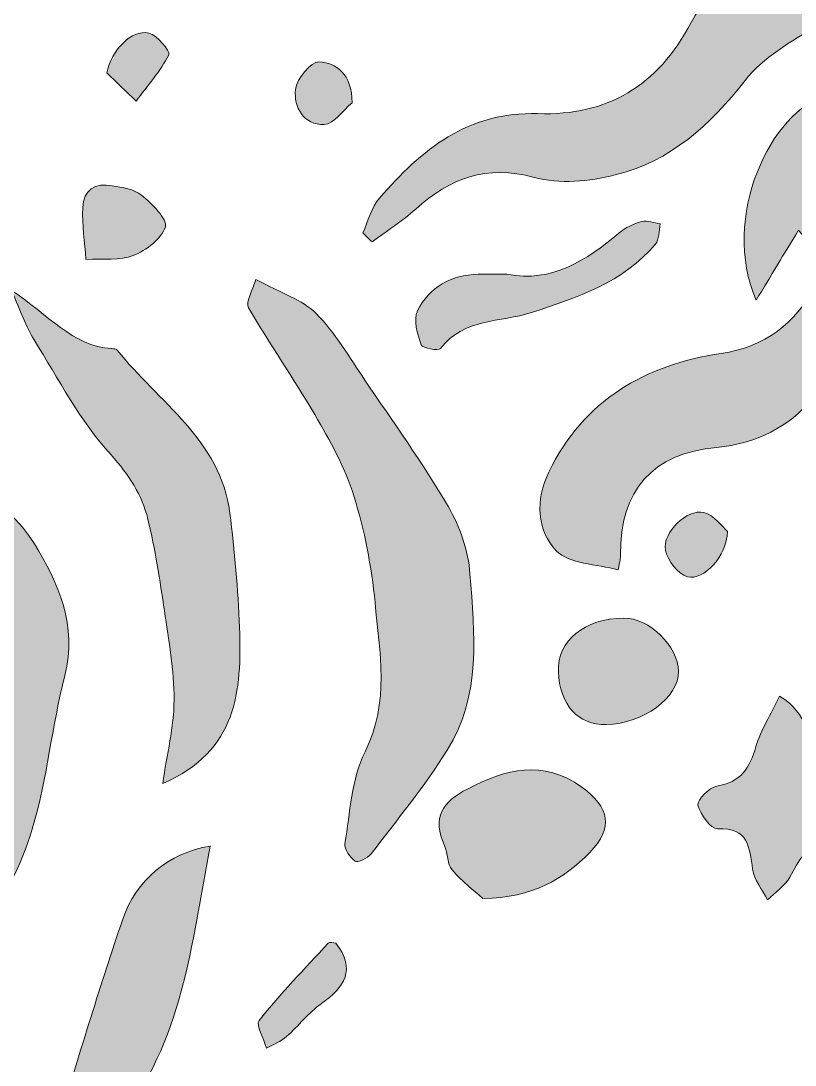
# Model space of a CAD drawing. Header units: centimetres. Extents: x -3.2 to 24.3, y 7.3 to 22.4.
# Drawn here: x 5.018 to 7.603, y 15.014 to 18.5 of the extents above; entities that cross this region are included whole.
import ezdxf

# ---------------------------------------------------------------- set-up
doc = ezdxf.new("R2010")
doc.units = ezdxf.units.CM
doc.header["$MEASUREMENT"] = 0
doc.layers.add('Layer 1', color=7, linetype='Continuous', lineweight=0)

msp = doc.modelspace()

# ---------------------------------------------------------------- hatches: boundary and pattern name
at = {"layer": 'Layer 1', "true_color": 0x000000, "transparency": 33554687}
h = msp.add_hatch(color=18, dxfattribs=at)
h.dxf.hatch_style = 2
edge = h.paths.add_edge_path()
edge.add_spline(control_points=[(6.1591, 17.7927), (6.1773, 17.8316), (6.1879, 17.8771), (6.2149, 17.9084), (6.3544, 18.0696), (6.5104, 18.1983), (6.7442, 18.1905), (6.9758, 18.1829), (7.1427, 18.282), (7.2558, 18.4943), (7.3952, 18.756), (7.6508, 18.859), (7.9253, 18.9131), (7.9641, 18.9208), (8.0224, 18.8731), (8.0597, 18.8382), (8.2019, 18.7052), (8.3041, 18.5454), (8.3594, 18.3519), (8.3028, 18.3139), (8.2441, 18.2773), (8.1882, 18.2366), (8.0864, 18.1625), (7.9823, 18.0907), (7.8866, 18.0093), (7.7872, 17.9247), (7.7257, 17.8186), (7.7509, 17.6791), (7.7572, 17.6446), (7.7563, 17.6089), (7.7597, 17.5738), (7.7853, 17.3146), (7.6047, 17.0996), (7.3413, 17.0763), (7.1281, 17.0574), (7.0161, 16.932), (7.0204, 16.7173), (7.0206, 16.7081), (7.0175, 16.6989), (7.0122, 16.6675), (6.9397, 16.6878), (6.8485, 16.6867), (6.8051, 16.7316), (6.7399, 16.799), (6.7359, 16.9019), (6.7803, 16.9935), (6.8967, 17.2343), (7.1015, 17.3518), (7.3559, 17.39), (7.5021, 17.412), (7.6035, 17.4894), (7.6689, 17.615), (7.7022, 17.6789), (7.6733, 17.7374), (7.6137, 17.8011), (7.566, 17.722), (7.5228, 17.6503), (7.4729, 17.5677), (7.3528, 17.8437), (7.5218, 18.1993), (7.7095, 18.2535), (7.7288, 18.294), (7.7435, 18.3224), (7.756, 18.3517), (7.7737, 18.3929), (7.7898, 18.4347), (7.8066, 18.4762), (7.7622, 18.4795), (7.7071, 18.5011), (7.6754, 18.4826), (7.5891, 18.4322), (7.4959, 18.378), (7.4361, 18.3014), (7.3194, 18.1519), (7.1863, 18.0313), (7.002, 17.9857), (6.9158, 17.9643), (6.8153, 17.9546), (6.7318, 17.9776), (6.5721, 18.0215), (6.451, 17.9753), (6.3364, 17.8722), (6.2912, 17.8316), (6.2393, 17.7986), (6.1904, 17.7622), (6.18, 17.7723), (6.1695, 17.7825), (6.1591, 17.7927)], knot_values=[0, 0, 0, 0, 1, 1, 1, 2, 2, 2, 3, 3, 3, 4, 4, 4, 5, 5, 5, 6, 6, 6, 7, 7, 7, 8, 8, 8, 9, 9, 9, 10, 10, 10, 11, 11, 11, 12, 12, 12, 13, 13, 13, 14, 14, 14, 15, 15, 15, 16, 16, 16, 17, 17, 17, 18, 18, 18, 19, 19, 19, 20, 20, 20, 21, 21, 21, 22, 22, 22, 23, 23, 23, 24, 24, 24, 25, 25, 25, 26, 26, 26, 27, 27, 27, 28, 28, 28, 29, 29, 29, 29], degree=3, periodic=0)
h = msp.add_hatch(color=18, dxfattribs=at)
h.dxf.hatch_style = 2
edge = h.paths.add_edge_path()
edge.add_spline(control_points=[(5.3042, 18.3265), (5.3196, 18.402), (5.3873, 18.4729), (5.4446, 18.4593), (5.4727, 18.4526), (5.5173, 18.398), (5.5117, 18.3872), (5.4829, 18.3316), (5.4403, 18.2831), (5.4025, 18.2322), (5.3698, 18.2636), (5.337, 18.295), (5.3042, 18.3265)], knot_values=[0, 0, 0, 0, 1, 1, 1, 2, 2, 2, 3, 3, 3, 4, 4, 4, 4], degree=3, periodic=0)
h = msp.add_hatch(color=18, dxfattribs=at)
h.dxf.hatch_style = 2
edge = h.paths.add_edge_path()
edge.add_spline(control_points=[(6.1236, 18.2264), (6.0928, 18.2011), (6.0627, 18.1559), (6.0308, 18.1545), (5.9613, 18.1516), (5.9279, 18.2125), (5.9348, 18.2714), (5.9388, 18.3065), (5.9876, 18.3647), (6.0134, 18.3632), (6.07, 18.3599), (6.1235, 18.3243), (6.1236, 18.2264)], knot_values=[0, 0, 0, 0, 1, 1, 1, 2, 2, 2, 3, 3, 3, 4, 4, 4, 4], degree=3, periodic=0)
h = msp.add_hatch(color=18, dxfattribs=at)
h.dxf.hatch_style = 2
edge = h.paths.add_edge_path()
edge.add_spline(control_points=[(5.2345, 17.7038), (5.2306, 17.7612), (5.2218, 17.8194), (5.2239, 17.8771), (5.2261, 17.9359), (5.2656, 17.9605), (5.3222, 17.95), (5.3563, 17.9437), (5.3959, 17.9388), (5.4207, 17.9183), (5.4554, 17.8897), (5.5079, 17.8381), (5.5, 17.8128), (5.4873, 17.7725), (5.436, 17.7342), (5.3923, 17.7165), (5.3486, 17.6988), (5.2943, 17.7074), (5.2345, 17.7038)], knot_values=[0, 0, 0, 0, 1, 1, 1, 2, 2, 2, 3, 3, 3, 4, 4, 4, 5, 5, 5, 6, 6, 6, 6], degree=3, periodic=0)
h = msp.add_hatch(color=18, dxfattribs=at)
h.dxf.hatch_style = 2
edge = h.paths.add_edge_path()
edge.add_spline(control_points=[(6.6406, 17.6543), (6.7931, 17.6252), (6.906, 17.7014), (7.0148, 17.7918), (7.0362, 17.8096), (7.0636, 17.8235), (7.0905, 17.8305), (7.1092, 17.8354), (7.1317, 17.8255), (7.1526, 17.8222), (7.1476, 17.7994), (7.1498, 17.7704), (7.1365, 17.7547), (7.028, 17.6264), (6.8755, 17.5771), (6.7226, 17.5267), (6.6198, 17.4929), (6.4964, 17.5094), (6.4192, 17.4061), (6.413, 17.3977), (6.3583, 17.4075), (6.3544, 17.4187), (6.342, 17.4544), (6.3273, 17.5024), (6.3418, 17.5318), (6.3811, 17.6114), (6.4538, 17.6519), (6.5446, 17.6542), (6.5766, 17.6549), (6.6086, 17.6543), (6.6406, 17.6543)], knot_values=[0, 0, 0, 0, 1, 1, 1, 2, 2, 2, 3, 3, 3, 4, 4, 4, 5, 5, 5, 6, 6, 6, 7, 7, 7, 8, 8, 8, 9, 9, 9, 10, 10, 10, 10], degree=3, periodic=0)
h = msp.add_hatch(color=18, dxfattribs=at)
h.dxf.hatch_style = 2
edge = h.paths.add_edge_path()
edge.add_spline(control_points=[(5.8023, 17.6371), (5.8861, 17.5914), (5.9572, 17.5698), (6.0034, 17.5234), (6.0676, 17.4589), (6.1147, 17.3768), (6.1665, 17.3004), (6.2612, 17.161), (6.3597, 17.0235), (6.445, 16.8785), (6.4842, 16.812), (6.5114, 16.7308), (6.5173, 16.6542), (6.5328, 16.4541), (6.5553, 16.2476), (6.4413, 16.0659), (6.3654, 15.9448), (6.274, 15.8333), (6.1872, 15.7193), (6.1762, 15.7048), (6.1425, 15.6894), (6.1339, 15.6953), (6.1164, 15.7074), (6.0965, 15.736), (6.0995, 15.7541), (6.117, 15.8574), (6.1215, 15.9693), (6.1669, 16.0601), (6.25, 16.2262), (6.2155, 16.3922), (6.2001, 16.5583), (6.1889, 16.6786), (6.1651, 16.7998), (6.1292, 16.9151), (6.0997, 17.0098), (6.0492, 17.0994), (5.999, 17.1859), (5.9288, 17.3069), (5.8476, 17.4215), (5.7776, 17.5425), (5.767, 17.5609), (5.7917, 17.5996), (5.8023, 17.6371)], knot_values=[0, 0, 0, 0, 1, 1, 1, 2, 2, 2, 3, 3, 3, 4, 4, 4, 5, 5, 5, 6, 6, 6, 7, 7, 7, 8, 8, 8, 9, 9, 9, 10, 10, 10, 11, 11, 11, 12, 12, 12, 13, 13, 13, 14, 14, 14, 14], degree=3, periodic=0)
h = msp.add_hatch(color=18, dxfattribs=at)
h.dxf.hatch_style = 2
edge = h.paths.add_edge_path()
edge.add_spline(control_points=[(5.4912, 15.9544), (5.5054, 16.0519), (5.5287, 16.1427), (5.5291, 16.2337), (5.5297, 16.3327), (5.5114, 16.4322), (5.4969, 16.5309), (5.4818, 16.6334), (5.4665, 16.7364), (5.4417, 16.8369), (5.4216, 16.918), (5.3795, 16.9842), (5.3187, 17.0511), (5.2159, 17.1639), (5.1433, 17.3045), (5.0615, 17.4357), (5.0341, 17.4798), (5.0174, 17.5305), (4.9856, 17.6009), (5.1097, 17.5203), (5.1882, 17.4145), (5.3215, 17.406), (5.3278, 17.4056), (5.3366, 17.4053), (5.3396, 17.4014), (5.476, 17.2275), (5.6845, 17.1022), (5.7154, 16.8572), (5.7315, 16.7304), (5.7428, 16.6026), (5.7476, 16.4749), (5.7554, 16.265), (5.7407, 16.0619), (5.4912, 15.9544)], knot_values=[0, 0, 0, 0, 1, 1, 1, 2, 2, 2, 3, 3, 3, 4, 4, 4, 5, 5, 5, 6, 6, 6, 7, 7, 7, 8, 8, 8, 9, 9, 9, 10, 10, 10, 11, 11, 11, 11], degree=3, periodic=0)
h = msp.add_hatch(color=18, dxfattribs=at)
h.dxf.hatch_style = 2
edge = h.paths.add_edge_path()
edge.add_spline(control_points=[(4.739, 15.3003), (4.6934, 15.3851), (4.6919, 15.4332), (4.7354, 15.4923), (4.8199, 15.6067), (4.8496, 15.7393), (4.8311, 15.8823), (4.8227, 15.9463), (4.8212, 16.0113), (4.8159, 16.0861), (4.7856, 16.0896), (4.7513, 16.0912), (4.7181, 16.0981), (4.6895, 16.1041), (4.6621, 16.116), (4.6341, 16.1253), (4.6448, 16.1538), (4.6534, 16.1833), (4.667, 16.2103), (4.6753, 16.2266), (4.6914, 16.2389), (4.7053, 16.2545), (4.7323, 16.2421), (4.7572, 16.2306), (4.781, 16.2197), (4.8978, 16.3273), (4.9229, 16.4357), (4.8454, 16.5597), (4.7601, 16.696), (4.6645, 16.8259), (4.5713, 16.9571), (4.558, 16.9759), (4.5328, 16.9863), (4.5086, 17.0038), (4.5343, 17.0627), (4.5816, 17.0809), (4.6326, 17.057), (4.7935, 16.9817), (4.9656, 16.9123), (5.0625, 16.7545), (5.1428, 16.6237), (5.2068, 16.4823), (5.1642, 16.3146), (5.1212, 16.1456), (5.105, 15.9693), (5.0557, 15.8025), (5.0199, 15.6815), (4.9557, 15.567), (4.8913, 15.4571), (4.8575, 15.3993), (4.7961, 15.3575), (4.739, 15.3003)], knot_values=[0, 0, 0, 0, 1, 1, 1, 2, 2, 2, 3, 3, 3, 4, 4, 4, 5, 5, 5, 6, 6, 6, 7, 7, 7, 8, 8, 8, 9, 9, 9, 10, 10, 10, 11, 11, 11, 12, 12, 12, 13, 13, 13, 14, 14, 14, 15, 15, 15, 16, 16, 16, 17, 17, 17, 17], degree=3, periodic=0)
h = msp.add_hatch(color=18, dxfattribs=at)
h.dxf.hatch_style = 2
edge = h.paths.add_edge_path()
edge.add_spline(control_points=[(7.3776, 16.7959), (7.3742, 16.7118), (7.2975, 16.6304), (7.2431, 16.6448), (7.212, 16.6531), (7.1766, 16.6993), (7.1699, 16.7336), (7.1588, 16.7912), (7.243, 16.8727), (7.2982, 16.8588), (7.3327, 16.8501), (7.3596, 16.811), (7.3776, 16.7959)], knot_values=[0, 0, 0, 0, 1, 1, 1, 2, 2, 2, 3, 3, 3, 4, 4, 4, 4], degree=3, periodic=0)
h = msp.add_hatch(color=18, dxfattribs=at)
h.dxf.hatch_style = 2
edge = h.paths.add_edge_path()
edge.add_spline(control_points=[(6.9728, 16.1513), (6.8775, 16.1497), (6.8172, 16.2163), (6.8123, 16.3285), (6.8079, 16.4308), (6.8995, 16.5053), (7.0313, 16.5066), (7.1154, 16.5075), (7.2125, 16.4127), (7.2138, 16.3285), (7.2152, 16.2417), (7.0951, 16.1535), (6.9728, 16.1513)], knot_values=[0, 0, 0, 0, 1, 1, 1, 2, 2, 2, 3, 3, 3, 4, 4, 4, 4], degree=3, periodic=0)
h = msp.add_hatch(color=18, dxfattribs=at)
h.dxf.hatch_style = 2
edge = h.paths.add_edge_path()
edge.add_spline(control_points=[(7.5512, 16.2461), (7.6503, 16.1852), (7.6474, 16.1068), (7.6501, 16.0304), (7.6523, 15.9662), (7.65, 15.904), (7.7362, 15.8818), (7.7625, 15.875), (7.7776, 15.8247), (7.7978, 15.7943), (7.7704, 15.7786), (7.7431, 15.7498), (7.7156, 15.7496), (7.6383, 15.7488), (7.6152, 15.6964), (7.585, 15.6419), (7.5685, 15.612), (7.536, 15.591), (7.5107, 15.566), (7.4934, 15.6), (7.4664, 15.6325), (7.461, 15.6683), (7.4501, 15.7412), (7.4484, 15.8084), (7.3435, 15.8034), (7.3216, 15.8024), (7.286, 15.8514), (7.2785, 15.8825), (7.2747, 15.8986), (7.3161, 15.9417), (7.3413, 15.9457), (7.4215, 15.9584), (7.4518, 16.0061), (7.4722, 16.0776), (7.4881, 16.1333), (7.5213, 16.184), (7.5512, 16.2461)], knot_values=[0, 0, 0, 0, 1, 1, 1, 2, 2, 2, 3, 3, 3, 4, 4, 4, 5, 5, 5, 6, 6, 6, 7, 7, 7, 8, 8, 8, 9, 9, 9, 10, 10, 10, 11, 11, 11, 12, 12, 12, 12], degree=3, periodic=0)
h = msp.add_hatch(color=18, dxfattribs=at)
h.dxf.hatch_style = 2
edge = h.paths.add_edge_path()
edge.add_spline(control_points=[(6.5607, 15.5705), (6.5393, 15.5898), (6.494, 15.6241), (6.4574, 15.6661), (6.4404, 15.6856), (6.4438, 15.7215), (6.432, 15.7472), (6.3895, 15.8401), (6.4237, 15.893), (6.5107, 15.9372), (6.639, 16.0023), (6.7586, 16.0366), (6.8904, 15.9422), (6.9841, 15.8751), (6.9979, 15.8072), (6.9171, 15.7243), (6.8292, 15.6341), (6.7276, 15.5737), (6.5607, 15.5705)], knot_values=[0, 0, 0, 0, 1, 1, 1, 2, 2, 2, 3, 3, 3, 4, 4, 4, 5, 5, 5, 6, 6, 6, 6], degree=3, periodic=0)
h = msp.add_hatch(color=18, dxfattribs=at)
h.dxf.hatch_style = 2
edge = h.paths.add_edge_path()
edge.add_spline(control_points=[(5.6499, 15.7458), (5.5864, 15.4151), (5.558, 15.0903), (5.3413, 14.8265), (5.3211, 14.8019), (5.3015, 14.7724), (5.2747, 14.7588), (5.2473, 14.7449), (5.1985, 14.733), (5.1822, 14.747), (5.1596, 14.7665), (5.1423, 14.8157), (5.1507, 14.844), (5.2156, 15.0644), (5.2844, 15.2838), (5.3578, 15.5016), (5.4017, 15.6318), (5.5111, 15.7221), (5.6499, 15.7458)], knot_values=[0, 0, 0, 0, 1, 1, 1, 2, 2, 2, 3, 3, 3, 4, 4, 4, 5, 5, 5, 6, 6, 6, 6], degree=3, periodic=0)
h = msp.add_hatch(color=18, dxfattribs=at)
h.dxf.hatch_style = 2
edge = h.paths.add_edge_path()
edge.add_spline(control_points=[(6.0696, 15.422), (6.1366, 15.3335), (6.1, 15.2744), (6.021, 15.2196), (5.9778, 15.1897), (5.9451, 15.1451), (5.905, 15.1101), (5.8858, 15.0933), (5.8605, 15.0835), (5.8379, 15.0705), (5.8287, 15.1022), (5.8013, 15.1483), (5.8132, 15.1632), (5.8849, 15.2534), (5.9653, 15.3368), (6.0438, 15.4214), (6.0481, 15.4261), (6.0618, 15.422), (6.0696, 15.422)], knot_values=[0, 0, 0, 0, 1, 1, 1, 2, 2, 2, 3, 3, 3, 4, 4, 4, 5, 5, 5, 6, 6, 6, 6], degree=3, periodic=0)

# ---------------------------------------------------------------- linework, layer by layer
at = {"layer": 'Layer 1', "color": 18, "lineweight": 0, "true_color": 0x000000}
for points, knots in [([(6.1591, 17.7927), (6.1773, 17.8316), (6.1879, 17.8771), (6.2149, 17.9084), (6.3544, 18.0696), (6.5104, 18.1983), (6.7442, 18.1905), (6.9758, 18.1829), (7.1427, 18.282), (7.2558, 18.4943), (7.3952, 18.756), (7.6508, 18.859), (7.9253, 18.9131), (7.9641, 18.9208), (8.0224, 18.8731), (8.0597, 18.8382), (8.2019, 18.7052), (8.3041, 18.5454), (8.3594, 18.3519), (8.3028, 18.3139), (8.2441, 18.2773), (8.1882, 18.2366), (8.0864, 18.1625), (7.9823, 18.0907), (7.8866, 18.0093), (7.7872, 17.9247), (7.7257, 17.8186), (7.7509, 17.6791), (7.7572, 17.6446), (7.7563, 17.6089), (7.7597, 17.5738), (7.7853, 17.3146), (7.6047, 17.0996), (7.3413, 17.0763), (7.1281, 17.0574), (7.0161, 16.932), (7.0204, 16.7173), (7.0206, 16.7081), (7.0175, 16.6989), (7.0122, 16.6675), (6.9397, 16.6878), (6.8485, 16.6867), (6.8051, 16.7316), (6.7399, 16.799), (6.7359, 16.9019), (6.7803, 16.9935), (6.8967, 17.2343), (7.1015, 17.3518), (7.3559, 17.39), (7.5021, 17.412), (7.6035, 17.4894), (7.6689, 17.615), (7.7022, 17.6789), (7.6733, 17.7374), (7.6137, 17.8011), (7.566, 17.722), (7.5228, 17.6503), (7.4729, 17.5677), (7.3528, 17.8437), (7.5218, 18.1993), (7.7095, 18.2535), (7.7288, 18.294), (7.7435, 18.3224), (7.756, 18.3517), (7.7737, 18.3929), (7.7898, 18.4347), (7.8066, 18.4762), (7.7622, 18.4795), (7.7071, 18.5011), (7.6754, 18.4826), (7.5891, 18.4322), (7.4959, 18.378), (7.4361, 18.3014), (7.3194, 18.1519), (7.1863, 18.0313), (7.002, 17.9857), (6.9158, 17.9643), (6.8153, 17.9546), (6.7318, 17.9776), (6.5721, 18.0215), (6.451, 17.9753), (6.3364, 17.8722), (6.2912, 17.8316), (6.2393, 17.7986), (6.1904, 17.7622), (6.18, 17.7723), (6.1695, 17.7825), (6.1591, 17.7927)], [0, 0, 0, 0, 1, 1, 1, 2, 2, 2, 3, 3, 3, 4, 4, 4, 5, 5, 5, 6, 6, 6, 7, 7, 7, 8, 8, 8, 9, 9, 9, 10, 10, 10, 11, 11, 11, 12, 12, 12, 13, 13, 13, 14, 14, 14, 15, 15, 15, 16, 16, 16, 17, 17, 17, 18, 18, 18, 19, 19, 19, 20, 20, 20, 21, 21, 21, 22, 22, 22, 23, 23, 23, 24, 24, 24, 25, 25, 25, 26, 26, 26, 27, 27, 27, 28, 28, 28, 29, 29, 29, 29]), ([(6.1591, 17.7927), (6.1773, 17.8316), (6.1879, 17.8771), (6.2149, 17.9084), (6.3544, 18.0696), (6.5104, 18.1983), (6.7442, 18.1905), (6.9758, 18.1829), (7.1427, 18.282), (7.2558, 18.4943), (7.3952, 18.756), (7.6508, 18.859), (7.9253, 18.9131), (7.9641, 18.9208), (8.0224, 18.8731), (8.0597, 18.8382), (8.2019, 18.7052), (8.3041, 18.5454), (8.3594, 18.3519), (8.3028, 18.3139), (8.2441, 18.2773), (8.1882, 18.2366), (8.0864, 18.1625), (7.9823, 18.0907), (7.8866, 18.0093), (7.7872, 17.9247), (7.7257, 17.8186), (7.7509, 17.6791), (7.7572, 17.6446), (7.7563, 17.6089), (7.7597, 17.5738), (7.7853, 17.3146), (7.6047, 17.0996), (7.3413, 17.0763), (7.1281, 17.0574), (7.0161, 16.932), (7.0204, 16.7173), (7.0206, 16.7081), (7.0175, 16.6989), (7.0122, 16.6675), (6.9397, 16.6878), (6.8485, 16.6867), (6.8051, 16.7316), (6.7399, 16.799), (6.7359, 16.9019), (6.7803, 16.9935), (6.8967, 17.2343), (7.1015, 17.3518), (7.3559, 17.39), (7.5021, 17.412), (7.6035, 17.4894), (7.6689, 17.615), (7.7022, 17.6789), (7.6733, 17.7374), (7.6137, 17.8011), (7.566, 17.722), (7.5228, 17.6503), (7.4729, 17.5677), (7.3528, 17.8437), (7.5218, 18.1993), (7.7095, 18.2535), (7.7288, 18.294), (7.7435, 18.3224), (7.756, 18.3517), (7.7737, 18.3929), (7.7898, 18.4347), (7.8066, 18.4762), (7.7622, 18.4795), (7.7071, 18.5011), (7.6754, 18.4826), (7.5891, 18.4322), (7.4959, 18.378), (7.4361, 18.3014), (7.3194, 18.1519), (7.1863, 18.0313), (7.002, 17.9857), (6.9158, 17.9643), (6.8153, 17.9546), (6.7318, 17.9776), (6.5721, 18.0215), (6.451, 17.9753), (6.3364, 17.8722), (6.2912, 17.8316), (6.2393, 17.7986), (6.1904, 17.7622), (6.18, 17.7723), (6.1695, 17.7825), (6.1591, 17.7927)], [0, 0, 0, 0, 1, 1, 1, 2, 2, 2, 3, 3, 3, 4, 4, 4, 5, 5, 5, 6, 6, 6, 7, 7, 7, 8, 8, 8, 9, 9, 9, 10, 10, 10, 11, 11, 11, 12, 12, 12, 13, 13, 13, 14, 14, 14, 15, 15, 15, 16, 16, 16, 17, 17, 17, 18, 18, 18, 19, 19, 19, 20, 20, 20, 21, 21, 21, 22, 22, 22, 23, 23, 23, 24, 24, 24, 25, 25, 25, 26, 26, 26, 27, 27, 27, 28, 28, 28, 29, 29, 29, 29]), ([(5.3042, 18.3265), (5.3196, 18.402), (5.3873, 18.4729), (5.4446, 18.4593), (5.4727, 18.4526), (5.5173, 18.398), (5.5117, 18.3872), (5.4829, 18.3316), (5.4403, 18.2831), (5.4025, 18.2322), (5.3698, 18.2636), (5.337, 18.295), (5.3042, 18.3265)], [0, 0, 0, 0, 1, 1, 1, 2, 2, 2, 3, 3, 3, 4, 4, 4, 4]), ([(5.3042, 18.3265), (5.3196, 18.402), (5.3873, 18.4729), (5.4446, 18.4593), (5.4727, 18.4526), (5.5173, 18.398), (5.5117, 18.3872), (5.4829, 18.3316), (5.4403, 18.2831), (5.4025, 18.2322), (5.3698, 18.2636), (5.337, 18.295), (5.3042, 18.3265)], [0, 0, 0, 0, 1, 1, 1, 2, 2, 2, 3, 3, 3, 4, 4, 4, 4]), ([(6.1236, 18.2264), (6.0928, 18.2011), (6.0627, 18.1559), (6.0308, 18.1545), (5.9613, 18.1516), (5.9279, 18.2125), (5.9348, 18.2714), (5.9388, 18.3065), (5.9876, 18.3647), (6.0134, 18.3632), (6.07, 18.3599), (6.1235, 18.3243), (6.1236, 18.2264)], [0, 0, 0, 0, 1, 1, 1, 2, 2, 2, 3, 3, 3, 4, 4, 4, 4]), ([(6.1236, 18.2264), (6.0928, 18.2011), (6.0627, 18.1559), (6.0308, 18.1545), (5.9613, 18.1516), (5.9279, 18.2125), (5.9348, 18.2714), (5.9388, 18.3065), (5.9876, 18.3647), (6.0134, 18.3632), (6.07, 18.3599), (6.1235, 18.3243), (6.1236, 18.2264)], [0, 0, 0, 0, 1, 1, 1, 2, 2, 2, 3, 3, 3, 4, 4, 4, 4]), ([(5.2345, 17.7038), (5.2306, 17.7612), (5.2218, 17.8194), (5.2239, 17.8771), (5.2261, 17.9359), (5.2656, 17.9605), (5.3222, 17.95), (5.3563, 17.9437), (5.3959, 17.9388), (5.4207, 17.9183), (5.4554, 17.8897), (5.5079, 17.8381), (5.5, 17.8128), (5.4873, 17.7725), (5.436, 17.7342), (5.3923, 17.7165), (5.3486, 17.6988), (5.2943, 17.7074), (5.2345, 17.7038)], [0, 0, 0, 0, 1, 1, 1, 2, 2, 2, 3, 3, 3, 4, 4, 4, 5, 5, 5, 6, 6, 6, 6]), ([(5.2345, 17.7038), (5.2306, 17.7612), (5.2218, 17.8194), (5.2239, 17.8771), (5.2261, 17.9359), (5.2656, 17.9605), (5.3222, 17.95), (5.3563, 17.9437), (5.3959, 17.9388), (5.4207, 17.9183), (5.4554, 17.8897), (5.5079, 17.8381), (5.5, 17.8128), (5.4873, 17.7725), (5.436, 17.7342), (5.3923, 17.7165), (5.3486, 17.6988), (5.2943, 17.7074), (5.2345, 17.7038)], [0, 0, 0, 0, 1, 1, 1, 2, 2, 2, 3, 3, 3, 4, 4, 4, 5, 5, 5, 6, 6, 6, 6]), ([(6.6406, 17.6543), (6.7931, 17.6252), (6.906, 17.7014), (7.0148, 17.7918), (7.0362, 17.8096), (7.0636, 17.8235), (7.0905, 17.8305), (7.1092, 17.8354), (7.1317, 17.8255), (7.1526, 17.8222), (7.1476, 17.7994), (7.1498, 17.7704), (7.1365, 17.7547), (7.028, 17.6264), (6.8755, 17.5771), (6.7226, 17.5267), (6.6198, 17.4929), (6.4964, 17.5094), (6.4192, 17.4061), (6.413, 17.3977), (6.3583, 17.4075), (6.3544, 17.4187), (6.342, 17.4544), (6.3273, 17.5024), (6.3418, 17.5318), (6.3811, 17.6114), (6.4538, 17.6519), (6.5446, 17.6542), (6.5766, 17.6549), (6.6086, 17.6543), (6.6406, 17.6543)], [0, 0, 0, 0, 1, 1, 1, 2, 2, 2, 3, 3, 3, 4, 4, 4, 5, 5, 5, 6, 6, 6, 7, 7, 7, 8, 8, 8, 9, 9, 9, 10, 10, 10, 10]), ([(6.6406, 17.6543), (6.7931, 17.6252), (6.906, 17.7014), (7.0148, 17.7918), (7.0362, 17.8096), (7.0636, 17.8235), (7.0905, 17.8305), (7.1092, 17.8354), (7.1317, 17.8255), (7.1526, 17.8222), (7.1476, 17.7994), (7.1498, 17.7704), (7.1365, 17.7547), (7.028, 17.6264), (6.8755, 17.5771), (6.7226, 17.5267), (6.6198, 17.4929), (6.4964, 17.5094), (6.4192, 17.4061), (6.413, 17.3977), (6.3583, 17.4075), (6.3544, 17.4187), (6.342, 17.4544), (6.3273, 17.5024), (6.3418, 17.5318), (6.3811, 17.6114), (6.4538, 17.6519), (6.5446, 17.6542), (6.5766, 17.6549), (6.6086, 17.6543), (6.6406, 17.6543)], [0, 0, 0, 0, 1, 1, 1, 2, 2, 2, 3, 3, 3, 4, 4, 4, 5, 5, 5, 6, 6, 6, 7, 7, 7, 8, 8, 8, 9, 9, 9, 10, 10, 10, 10]), ([(5.8023, 17.6371), (5.8861, 17.5914), (5.9572, 17.5698), (6.0034, 17.5234), (6.0676, 17.4589), (6.1147, 17.3768), (6.1665, 17.3004), (6.2612, 17.161), (6.3597, 17.0235), (6.445, 16.8785), (6.4842, 16.812), (6.5114, 16.7308), (6.5173, 16.6542), (6.5328, 16.4541), (6.5553, 16.2476), (6.4413, 16.0659), (6.3654, 15.9448), (6.274, 15.8333), (6.1872, 15.7193), (6.1762, 15.7048), (6.1425, 15.6894), (6.1339, 15.6953), (6.1164, 15.7074), (6.0965, 15.736), (6.0995, 15.7541), (6.117, 15.8574), (6.1215, 15.9693), (6.1669, 16.0601), (6.25, 16.2262), (6.2155, 16.3922), (6.2001, 16.5583), (6.1889, 16.6786), (6.1651, 16.7998), (6.1292, 16.9151), (6.0997, 17.0098), (6.0492, 17.0994), (5.999, 17.1859), (5.9288, 17.3069), (5.8476, 17.4215), (5.7776, 17.5425), (5.767, 17.5609), (5.7917, 17.5996), (5.8023, 17.6371)], [0, 0, 0, 0, 1, 1, 1, 2, 2, 2, 3, 3, 3, 4, 4, 4, 5, 5, 5, 6, 6, 6, 7, 7, 7, 8, 8, 8, 9, 9, 9, 10, 10, 10, 11, 11, 11, 12, 12, 12, 13, 13, 13, 14, 14, 14, 14]), ([(5.8023, 17.6371), (5.8861, 17.5914), (5.9572, 17.5698), (6.0034, 17.5234), (6.0676, 17.4589), (6.1147, 17.3768), (6.1665, 17.3004), (6.2612, 17.161), (6.3597, 17.0235), (6.445, 16.8785), (6.4842, 16.812), (6.5114, 16.7308), (6.5173, 16.6542), (6.5328, 16.4541), (6.5553, 16.2476), (6.4413, 16.0659), (6.3654, 15.9448), (6.274, 15.8333), (6.1872, 15.7193), (6.1762, 15.7048), (6.1425, 15.6894), (6.1339, 15.6953), (6.1164, 15.7074), (6.0965, 15.736), (6.0995, 15.7541), (6.117, 15.8574), (6.1215, 15.9693), (6.1669, 16.0601), (6.25, 16.2262), (6.2155, 16.3922), (6.2001, 16.5583), (6.1889, 16.6786), (6.1651, 16.7998), (6.1292, 16.9151), (6.0997, 17.0098), (6.0492, 17.0994), (5.999, 17.1859), (5.9288, 17.3069), (5.8476, 17.4215), (5.7776, 17.5425), (5.767, 17.5609), (5.7917, 17.5996), (5.8023, 17.6371)], [0, 0, 0, 0, 1, 1, 1, 2, 2, 2, 3, 3, 3, 4, 4, 4, 5, 5, 5, 6, 6, 6, 7, 7, 7, 8, 8, 8, 9, 9, 9, 10, 10, 10, 11, 11, 11, 12, 12, 12, 13, 13, 13, 14, 14, 14, 14]), ([(5.4912, 15.9544), (5.5054, 16.0519), (5.5287, 16.1427), (5.5291, 16.2337), (5.5297, 16.3327), (5.5114, 16.4322), (5.4969, 16.5309), (5.4818, 16.6334), (5.4665, 16.7364), (5.4417, 16.8369), (5.4216, 16.918), (5.3795, 16.9842), (5.3187, 17.0511), (5.2159, 17.1639), (5.1433, 17.3045), (5.0615, 17.4357), (5.0341, 17.4798), (5.0174, 17.5305), (4.9856, 17.6009), (5.1097, 17.5203), (5.1882, 17.4145), (5.3215, 17.406), (5.3278, 17.4056), (5.3366, 17.4053), (5.3396, 17.4014), (5.476, 17.2275), (5.6845, 17.1022), (5.7154, 16.8572), (5.7315, 16.7304), (5.7428, 16.6026), (5.7476, 16.4749), (5.7554, 16.265), (5.7407, 16.0619), (5.4912, 15.9544)], [0, 0, 0, 0, 1, 1, 1, 2, 2, 2, 3, 3, 3, 4, 4, 4, 5, 5, 5, 6, 6, 6, 7, 7, 7, 8, 8, 8, 9, 9, 9, 10, 10, 10, 11, 11, 11, 11]), ([(5.4912, 15.9544), (5.5054, 16.0519), (5.5287, 16.1427), (5.5291, 16.2337), (5.5297, 16.3327), (5.5114, 16.4322), (5.4969, 16.5309), (5.4818, 16.6334), (5.4665, 16.7364), (5.4417, 16.8369), (5.4216, 16.918), (5.3795, 16.9842), (5.3187, 17.0511), (5.2159, 17.1639), (5.1433, 17.3045), (5.0615, 17.4357), (5.0341, 17.4798), (5.0174, 17.5305), (4.9856, 17.6009), (5.1097, 17.5203), (5.1882, 17.4145), (5.3215, 17.406), (5.3278, 17.4056), (5.3366, 17.4053), (5.3396, 17.4014), (5.476, 17.2275), (5.6845, 17.1022), (5.7154, 16.8572), (5.7315, 16.7304), (5.7428, 16.6026), (5.7476, 16.4749), (5.7554, 16.265), (5.7407, 16.0619), (5.4912, 15.9544)], [0, 0, 0, 0, 1, 1, 1, 2, 2, 2, 3, 3, 3, 4, 4, 4, 5, 5, 5, 6, 6, 6, 7, 7, 7, 8, 8, 8, 9, 9, 9, 10, 10, 10, 11, 11, 11, 11]), ([(4.739, 15.3003), (4.6934, 15.3851), (4.6919, 15.4332), (4.7354, 15.4923), (4.8199, 15.6067), (4.8496, 15.7393), (4.8311, 15.8823), (4.8227, 15.9463), (4.8212, 16.0113), (4.8159, 16.0861), (4.7856, 16.0896), (4.7513, 16.0912), (4.7181, 16.0981), (4.6895, 16.1041), (4.6621, 16.116), (4.6341, 16.1253), (4.6448, 16.1538), (4.6534, 16.1833), (4.667, 16.2103), (4.6753, 16.2266), (4.6914, 16.2389), (4.7053, 16.2545), (4.7323, 16.2421), (4.7572, 16.2306), (4.781, 16.2197), (4.8978, 16.3273), (4.9229, 16.4357), (4.8454, 16.5597), (4.7601, 16.696), (4.6645, 16.8259), (4.5713, 16.9571), (4.558, 16.9759), (4.5328, 16.9863), (4.5086, 17.0038), (4.5343, 17.0627), (4.5816, 17.0809), (4.6326, 17.057), (4.7935, 16.9817), (4.9656, 16.9123), (5.0625, 16.7545), (5.1428, 16.6237), (5.2068, 16.4823), (5.1642, 16.3146), (5.1212, 16.1456), (5.105, 15.9693), (5.0557, 15.8025), (5.0199, 15.6815), (4.9557, 15.567), (4.8913, 15.4571), (4.8575, 15.3993), (4.7961, 15.3575), (4.739, 15.3003)], [0, 0, 0, 0, 1, 1, 1, 2, 2, 2, 3, 3, 3, 4, 4, 4, 5, 5, 5, 6, 6, 6, 7, 7, 7, 8, 8, 8, 9, 9, 9, 10, 10, 10, 11, 11, 11, 12, 12, 12, 13, 13, 13, 14, 14, 14, 15, 15, 15, 16, 16, 16, 17, 17, 17, 17]), ([(4.739, 15.3003), (4.6934, 15.3851), (4.6919, 15.4332), (4.7354, 15.4923), (4.8199, 15.6067), (4.8496, 15.7393), (4.8311, 15.8823), (4.8227, 15.9463), (4.8212, 16.0113), (4.8159, 16.0861), (4.7856, 16.0896), (4.7513, 16.0912), (4.7181, 16.0981), (4.6895, 16.1041), (4.6621, 16.116), (4.6341, 16.1253), (4.6448, 16.1538), (4.6534, 16.1833), (4.667, 16.2103), (4.6753, 16.2266), (4.6914, 16.2389), (4.7053, 16.2545), (4.7323, 16.2421), (4.7572, 16.2306), (4.781, 16.2197), (4.8978, 16.3273), (4.9229, 16.4357), (4.8454, 16.5597), (4.7601, 16.696), (4.6645, 16.8259), (4.5713, 16.9571), (4.558, 16.9759), (4.5328, 16.9863), (4.5086, 17.0038), (4.5343, 17.0627), (4.5816, 17.0809), (4.6326, 17.057), (4.7935, 16.9817), (4.9656, 16.9123), (5.0625, 16.7545), (5.1428, 16.6237), (5.2068, 16.4823), (5.1642, 16.3146), (5.1212, 16.1456), (5.105, 15.9693), (5.0557, 15.8025), (5.0199, 15.6815), (4.9557, 15.567), (4.8913, 15.4571), (4.8575, 15.3993), (4.7961, 15.3575), (4.739, 15.3003)], [0, 0, 0, 0, 1, 1, 1, 2, 2, 2, 3, 3, 3, 4, 4, 4, 5, 5, 5, 6, 6, 6, 7, 7, 7, 8, 8, 8, 9, 9, 9, 10, 10, 10, 11, 11, 11, 12, 12, 12, 13, 13, 13, 14, 14, 14, 15, 15, 15, 16, 16, 16, 17, 17, 17, 17]), ([(7.3776, 16.7959), (7.3742, 16.7118), (7.2975, 16.6304), (7.2431, 16.6448), (7.212, 16.6531), (7.1766, 16.6993), (7.1699, 16.7336), (7.1588, 16.7912), (7.243, 16.8727), (7.2982, 16.8588), (7.3327, 16.8501), (7.3596, 16.811), (7.3776, 16.7959)], [0, 0, 0, 0, 1, 1, 1, 2, 2, 2, 3, 3, 3, 4, 4, 4, 4]), ([(7.3776, 16.7959), (7.3742, 16.7118), (7.2975, 16.6304), (7.2431, 16.6448), (7.212, 16.6531), (7.1766, 16.6993), (7.1699, 16.7336), (7.1588, 16.7912), (7.243, 16.8727), (7.2982, 16.8588), (7.3327, 16.8501), (7.3596, 16.811), (7.3776, 16.7959)], [0, 0, 0, 0, 1, 1, 1, 2, 2, 2, 3, 3, 3, 4, 4, 4, 4]), ([(6.9728, 16.1513), (6.8775, 16.1497), (6.8172, 16.2163), (6.8123, 16.3285), (6.8079, 16.4308), (6.8995, 16.5053), (7.0313, 16.5066), (7.1154, 16.5075), (7.2125, 16.4127), (7.2138, 16.3285), (7.2152, 16.2417), (7.0951, 16.1535), (6.9728, 16.1513)], [0, 0, 0, 0, 1, 1, 1, 2, 2, 2, 3, 3, 3, 4, 4, 4, 4]), ([(6.9728, 16.1513), (6.8775, 16.1497), (6.8172, 16.2163), (6.8123, 16.3285), (6.8079, 16.4308), (6.8995, 16.5053), (7.0313, 16.5066), (7.1154, 16.5075), (7.2125, 16.4127), (7.2138, 16.3285), (7.2152, 16.2417), (7.0951, 16.1535), (6.9728, 16.1513)], [0, 0, 0, 0, 1, 1, 1, 2, 2, 2, 3, 3, 3, 4, 4, 4, 4]), ([(7.5512, 16.2461), (7.6503, 16.1852), (7.6474, 16.1068), (7.6501, 16.0304), (7.6523, 15.9662), (7.65, 15.904), (7.7362, 15.8818), (7.7625, 15.875), (7.7776, 15.8247), (7.7978, 15.7943), (7.7704, 15.7786), (7.7431, 15.7498), (7.7156, 15.7496), (7.6383, 15.7488), (7.6152, 15.6964), (7.585, 15.6419), (7.5685, 15.612), (7.536, 15.591), (7.5107, 15.566), (7.4934, 15.6), (7.4664, 15.6325), (7.461, 15.6683), (7.4501, 15.7412), (7.4484, 15.8084), (7.3435, 15.8034), (7.3216, 15.8024), (7.286, 15.8514), (7.2785, 15.8825), (7.2747, 15.8986), (7.3161, 15.9417), (7.3413, 15.9457), (7.4215, 15.9584), (7.4518, 16.0061), (7.4722, 16.0776), (7.4881, 16.1333), (7.5213, 16.184), (7.5512, 16.2461)], [0, 0, 0, 0, 1, 1, 1, 2, 2, 2, 3, 3, 3, 4, 4, 4, 5, 5, 5, 6, 6, 6, 7, 7, 7, 8, 8, 8, 9, 9, 9, 10, 10, 10, 11, 11, 11, 12, 12, 12, 12]), ([(7.5512, 16.2461), (7.6503, 16.1852), (7.6474, 16.1068), (7.6501, 16.0304), (7.6523, 15.9662), (7.65, 15.904), (7.7362, 15.8818), (7.7625, 15.875), (7.7776, 15.8247), (7.7978, 15.7943), (7.7704, 15.7786), (7.7431, 15.7498), (7.7156, 15.7496), (7.6383, 15.7488), (7.6152, 15.6964), (7.585, 15.6419), (7.5685, 15.612), (7.536, 15.591), (7.5107, 15.566), (7.4934, 15.6), (7.4664, 15.6325), (7.461, 15.6683), (7.4501, 15.7412), (7.4484, 15.8084), (7.3435, 15.8034), (7.3216, 15.8024), (7.286, 15.8514), (7.2785, 15.8825), (7.2747, 15.8986), (7.3161, 15.9417), (7.3413, 15.9457), (7.4215, 15.9584), (7.4518, 16.0061), (7.4722, 16.0776), (7.4881, 16.1333), (7.5213, 16.184), (7.5512, 16.2461)], [0, 0, 0, 0, 1, 1, 1, 2, 2, 2, 3, 3, 3, 4, 4, 4, 5, 5, 5, 6, 6, 6, 7, 7, 7, 8, 8, 8, 9, 9, 9, 10, 10, 10, 11, 11, 11, 12, 12, 12, 12]), ([(6.5607, 15.5705), (6.5393, 15.5898), (6.494, 15.6241), (6.4574, 15.6661), (6.4404, 15.6856), (6.4438, 15.7215), (6.432, 15.7472), (6.3895, 15.8401), (6.4237, 15.893), (6.5107, 15.9372), (6.639, 16.0023), (6.7586, 16.0366), (6.8904, 15.9422), (6.9841, 15.8751), (6.9979, 15.8072), (6.9171, 15.7243), (6.8292, 15.6341), (6.7276, 15.5737), (6.5607, 15.5705)], [0, 0, 0, 0, 1, 1, 1, 2, 2, 2, 3, 3, 3, 4, 4, 4, 5, 5, 5, 6, 6, 6, 6]), ([(6.5607, 15.5705), (6.5393, 15.5898), (6.494, 15.6241), (6.4574, 15.6661), (6.4404, 15.6856), (6.4438, 15.7215), (6.432, 15.7472), (6.3895, 15.8401), (6.4237, 15.893), (6.5107, 15.9372), (6.639, 16.0023), (6.7586, 16.0366), (6.8904, 15.9422), (6.9841, 15.8751), (6.9979, 15.8072), (6.9171, 15.7243), (6.8292, 15.6341), (6.7276, 15.5737), (6.5607, 15.5705)], [0, 0, 0, 0, 1, 1, 1, 2, 2, 2, 3, 3, 3, 4, 4, 4, 5, 5, 5, 6, 6, 6, 6]), ([(5.6499, 15.7458), (5.5864, 15.4151), (5.558, 15.0903), (5.3413, 14.8265), (5.3211, 14.8019), (5.3015, 14.7724), (5.2747, 14.7588), (5.2473, 14.7449), (5.1985, 14.733), (5.1822, 14.747), (5.1596, 14.7665), (5.1423, 14.8157), (5.1507, 14.844), (5.2156, 15.0644), (5.2844, 15.2838), (5.3578, 15.5016), (5.4017, 15.6318), (5.5111, 15.7221), (5.6499, 15.7458)], [0, 0, 0, 0, 1, 1, 1, 2, 2, 2, 3, 3, 3, 4, 4, 4, 5, 5, 5, 6, 6, 6, 6]), ([(5.6499, 15.7458), (5.5864, 15.4151), (5.558, 15.0903), (5.3413, 14.8265), (5.3211, 14.8019), (5.3015, 14.7724), (5.2747, 14.7588), (5.2473, 14.7449), (5.1985, 14.733), (5.1822, 14.747), (5.1596, 14.7665), (5.1423, 14.8157), (5.1507, 14.844), (5.2156, 15.0644), (5.2844, 15.2838), (5.3578, 15.5016), (5.4017, 15.6318), (5.5111, 15.7221), (5.6499, 15.7458)], [0, 0, 0, 0, 1, 1, 1, 2, 2, 2, 3, 3, 3, 4, 4, 4, 5, 5, 5, 6, 6, 6, 6]), ([(6.0696, 15.422), (6.1366, 15.3335), (6.1, 15.2744), (6.021, 15.2196), (5.9778, 15.1897), (5.9451, 15.1451), (5.905, 15.1101), (5.8858, 15.0933), (5.8605, 15.0835), (5.8379, 15.0705), (5.8287, 15.1022), (5.8013, 15.1483), (5.8132, 15.1632), (5.8849, 15.2534), (5.9653, 15.3368), (6.0438, 15.4214), (6.0481, 15.4261), (6.0618, 15.422), (6.0696, 15.422)], [0, 0, 0, 0, 1, 1, 1, 2, 2, 2, 3, 3, 3, 4, 4, 4, 5, 5, 5, 6, 6, 6, 6]), ([(6.0696, 15.422), (6.1366, 15.3335), (6.1, 15.2744), (6.021, 15.2196), (5.9778, 15.1897), (5.9451, 15.1451), (5.905, 15.1101), (5.8858, 15.0933), (5.8605, 15.0835), (5.8379, 15.0705), (5.8287, 15.1022), (5.8013, 15.1483), (5.8132, 15.1632), (5.8849, 15.2534), (5.9653, 15.3368), (6.0438, 15.4214), (6.0481, 15.4261), (6.0618, 15.422), (6.0696, 15.422)], [0, 0, 0, 0, 1, 1, 1, 2, 2, 2, 3, 3, 3, 4, 4, 4, 5, 5, 5, 6, 6, 6, 6])]:
    msp.add_open_spline(points, degree=3, knots=knots, dxfattribs=at)
at = {"layer": 'Layer 1'}
for points, knots in [([(6.1591, 17.7927), (6.1773, 17.8316), (6.1879, 17.8771), (6.2149, 17.9084), (6.3544, 18.0696), (6.5104, 18.1983), (6.7442, 18.1905), (6.9758, 18.1829), (7.1427, 18.282), (7.2558, 18.4943), (7.3952, 18.756), (7.6508, 18.859), (7.9253, 18.9131), (7.9641, 18.9208), (8.0224, 18.8731), (8.0597, 18.8382), (8.2019, 18.7052), (8.3041, 18.5454), (8.3594, 18.3519), (8.3028, 18.3139), (8.2441, 18.2773), (8.1882, 18.2366), (8.0864, 18.1625), (7.9823, 18.0907), (7.8866, 18.0093), (7.7872, 17.9247), (7.7257, 17.8186), (7.7509, 17.6791), (7.7572, 17.6446), (7.7563, 17.6089), (7.7597, 17.5738), (7.7853, 17.3146), (7.6047, 17.0996), (7.3413, 17.0763), (7.1281, 17.0574), (7.0161, 16.932), (7.0204, 16.7173), (7.0206, 16.7081), (7.0175, 16.6989), (7.0122, 16.6675), (6.9397, 16.6878), (6.8485, 16.6867), (6.8051, 16.7316), (6.7399, 16.799), (6.7359, 16.9019), (6.7803, 16.9935), (6.8967, 17.2343), (7.1015, 17.3518), (7.3559, 17.39), (7.5021, 17.412), (7.6035, 17.4894), (7.6689, 17.615), (7.7022, 17.6789), (7.6733, 17.7374), (7.6137, 17.8011), (7.566, 17.722), (7.5228, 17.6503), (7.4729, 17.5677), (7.3528, 17.8437), (7.5218, 18.1993), (7.7095, 18.2535), (7.7288, 18.294), (7.7435, 18.3224), (7.756, 18.3517), (7.7737, 18.3929), (7.7898, 18.4347), (7.8066, 18.4762), (7.7622, 18.4795), (7.7071, 18.5011), (7.6754, 18.4826), (7.5891, 18.4322), (7.4959, 18.378), (7.4361, 18.3014), (7.3194, 18.1519), (7.1863, 18.0313), (7.002, 17.9857), (6.9158, 17.9643), (6.8153, 17.9546), (6.7318, 17.9776), (6.5721, 18.0215), (6.451, 17.9753), (6.3364, 17.8722), (6.2912, 17.8316), (6.2393, 17.7986), (6.1904, 17.7622), (6.18, 17.7723), (6.1695, 17.7825), (6.1591, 17.7927)], [0, 0, 0, 0, 1, 1, 1, 2, 2, 2, 3, 3, 3, 4, 4, 4, 5, 5, 5, 6, 6, 6, 7, 7, 7, 8, 8, 8, 9, 9, 9, 10, 10, 10, 11, 11, 11, 12, 12, 12, 13, 13, 13, 14, 14, 14, 15, 15, 15, 16, 16, 16, 17, 17, 17, 18, 18, 18, 19, 19, 19, 20, 20, 20, 21, 21, 21, 22, 22, 22, 23, 23, 23, 24, 24, 24, 25, 25, 25, 26, 26, 26, 27, 27, 27, 28, 28, 28, 29, 29, 29, 29]), ([(5.3042, 18.3265), (5.3196, 18.402), (5.3873, 18.4729), (5.4446, 18.4593), (5.4727, 18.4526), (5.5173, 18.398), (5.5117, 18.3872), (5.4829, 18.3316), (5.4403, 18.2831), (5.4025, 18.2322), (5.3698, 18.2636), (5.337, 18.295), (5.3042, 18.3265)], [0, 0, 0, 0, 1, 1, 1, 2, 2, 2, 3, 3, 3, 4, 4, 4, 4]), ([(6.1236, 18.2264), (6.0928, 18.2011), (6.0627, 18.1559), (6.0308, 18.1545), (5.9613, 18.1516), (5.9279, 18.2125), (5.9348, 18.2714), (5.9388, 18.3065), (5.9876, 18.3647), (6.0134, 18.3632), (6.07, 18.3599), (6.1235, 18.3243), (6.1236, 18.2264)], [0, 0, 0, 0, 1, 1, 1, 2, 2, 2, 3, 3, 3, 4, 4, 4, 4]), ([(5.2345, 17.7038), (5.2306, 17.7612), (5.2218, 17.8194), (5.2239, 17.8771), (5.2261, 17.9359), (5.2656, 17.9605), (5.3222, 17.95), (5.3563, 17.9437), (5.3959, 17.9388), (5.4207, 17.9183), (5.4554, 17.8897), (5.5079, 17.8381), (5.5, 17.8128), (5.4873, 17.7725), (5.436, 17.7342), (5.3923, 17.7165), (5.3486, 17.6988), (5.2943, 17.7074), (5.2345, 17.7038)], [0, 0, 0, 0, 1, 1, 1, 2, 2, 2, 3, 3, 3, 4, 4, 4, 5, 5, 5, 6, 6, 6, 6]), ([(6.6406, 17.6543), (6.7931, 17.6252), (6.906, 17.7014), (7.0148, 17.7918), (7.0362, 17.8096), (7.0636, 17.8235), (7.0905, 17.8305), (7.1092, 17.8354), (7.1317, 17.8255), (7.1526, 17.8222), (7.1476, 17.7994), (7.1498, 17.7704), (7.1365, 17.7547), (7.028, 17.6264), (6.8755, 17.5771), (6.7226, 17.5267), (6.6198, 17.4929), (6.4964, 17.5094), (6.4192, 17.4061), (6.413, 17.3977), (6.3583, 17.4075), (6.3544, 17.4187), (6.342, 17.4544), (6.3273, 17.5024), (6.3418, 17.5318), (6.3811, 17.6114), (6.4538, 17.6519), (6.5446, 17.6542), (6.5766, 17.6549), (6.6086, 17.6543), (6.6406, 17.6543)], [0, 0, 0, 0, 1, 1, 1, 2, 2, 2, 3, 3, 3, 4, 4, 4, 5, 5, 5, 6, 6, 6, 7, 7, 7, 8, 8, 8, 9, 9, 9, 10, 10, 10, 10]), ([(5.8023, 17.6371), (5.8861, 17.5914), (5.9572, 17.5698), (6.0034, 17.5234), (6.0676, 17.4589), (6.1147, 17.3768), (6.1665, 17.3004), (6.2612, 17.161), (6.3597, 17.0235), (6.445, 16.8785), (6.4842, 16.812), (6.5114, 16.7308), (6.5173, 16.6542), (6.5328, 16.4541), (6.5553, 16.2476), (6.4413, 16.0659), (6.3654, 15.9448), (6.274, 15.8333), (6.1872, 15.7193), (6.1762, 15.7048), (6.1425, 15.6894), (6.1339, 15.6953), (6.1164, 15.7074), (6.0965, 15.736), (6.0995, 15.7541), (6.117, 15.8574), (6.1215, 15.9693), (6.1669, 16.0601), (6.25, 16.2262), (6.2155, 16.3922), (6.2001, 16.5583), (6.1889, 16.6786), (6.1651, 16.7998), (6.1292, 16.9151), (6.0997, 17.0098), (6.0492, 17.0994), (5.999, 17.1859), (5.9288, 17.3069), (5.8476, 17.4215), (5.7776, 17.5425), (5.767, 17.5609), (5.7917, 17.5996), (5.8023, 17.6371)], [0, 0, 0, 0, 1, 1, 1, 2, 2, 2, 3, 3, 3, 4, 4, 4, 5, 5, 5, 6, 6, 6, 7, 7, 7, 8, 8, 8, 9, 9, 9, 10, 10, 10, 11, 11, 11, 12, 12, 12, 13, 13, 13, 14, 14, 14, 14]), ([(5.4912, 15.9544), (5.5054, 16.0519), (5.5287, 16.1427), (5.5291, 16.2337), (5.5297, 16.3327), (5.5114, 16.4322), (5.4969, 16.5309), (5.4818, 16.6334), (5.4665, 16.7364), (5.4417, 16.8369), (5.4216, 16.918), (5.3795, 16.9842), (5.3187, 17.0511), (5.2159, 17.1639), (5.1433, 17.3045), (5.0615, 17.4357), (5.0341, 17.4798), (5.0174, 17.5305), (4.9856, 17.6009), (5.1097, 17.5203), (5.1882, 17.4145), (5.3215, 17.406), (5.3278, 17.4056), (5.3366, 17.4053), (5.3396, 17.4014), (5.476, 17.2275), (5.6845, 17.1022), (5.7154, 16.8572), (5.7315, 16.7304), (5.7428, 16.6026), (5.7476, 16.4749), (5.7554, 16.265), (5.7407, 16.0619), (5.4912, 15.9544)], [0, 0, 0, 0, 1, 1, 1, 2, 2, 2, 3, 3, 3, 4, 4, 4, 5, 5, 5, 6, 6, 6, 7, 7, 7, 8, 8, 8, 9, 9, 9, 10, 10, 10, 11, 11, 11, 11]), ([(4.739, 15.3003), (4.6934, 15.3851), (4.6919, 15.4332), (4.7354, 15.4923), (4.8199, 15.6067), (4.8496, 15.7393), (4.8311, 15.8823), (4.8227, 15.9463), (4.8212, 16.0113), (4.8159, 16.0861), (4.7856, 16.0896), (4.7513, 16.0912), (4.7181, 16.0981), (4.6895, 16.1041), (4.6621, 16.116), (4.6341, 16.1253), (4.6448, 16.1538), (4.6534, 16.1833), (4.667, 16.2103), (4.6753, 16.2266), (4.6914, 16.2389), (4.7053, 16.2545), (4.7323, 16.2421), (4.7572, 16.2306), (4.781, 16.2197), (4.8978, 16.3273), (4.9229, 16.4357), (4.8454, 16.5597), (4.7601, 16.696), (4.6645, 16.8259), (4.5713, 16.9571), (4.558, 16.9759), (4.5328, 16.9863), (4.5086, 17.0038), (4.5343, 17.0627), (4.5816, 17.0809), (4.6326, 17.057), (4.7935, 16.9817), (4.9656, 16.9123), (5.0625, 16.7545), (5.1428, 16.6237), (5.2068, 16.4823), (5.1642, 16.3146), (5.1212, 16.1456), (5.105, 15.9693), (5.0557, 15.8025), (5.0199, 15.6815), (4.9557, 15.567), (4.8913, 15.4571), (4.8575, 15.3993), (4.7961, 15.3575), (4.739, 15.3003)], [0, 0, 0, 0, 1, 1, 1, 2, 2, 2, 3, 3, 3, 4, 4, 4, 5, 5, 5, 6, 6, 6, 7, 7, 7, 8, 8, 8, 9, 9, 9, 10, 10, 10, 11, 11, 11, 12, 12, 12, 13, 13, 13, 14, 14, 14, 15, 15, 15, 16, 16, 16, 17, 17, 17, 17]), ([(7.3776, 16.7959), (7.3742, 16.7118), (7.2975, 16.6304), (7.2431, 16.6448), (7.212, 16.6531), (7.1766, 16.6993), (7.1699, 16.7336), (7.1588, 16.7912), (7.243, 16.8727), (7.2982, 16.8588), (7.3327, 16.8501), (7.3596, 16.811), (7.3776, 16.7959)], [0, 0, 0, 0, 1, 1, 1, 2, 2, 2, 3, 3, 3, 4, 4, 4, 4]), ([(6.9728, 16.1513), (6.8775, 16.1497), (6.8172, 16.2163), (6.8123, 16.3285), (6.8079, 16.4308), (6.8995, 16.5053), (7.0313, 16.5066), (7.1154, 16.5075), (7.2125, 16.4127), (7.2138, 16.3285), (7.2152, 16.2417), (7.0951, 16.1535), (6.9728, 16.1513)], [0, 0, 0, 0, 1, 1, 1, 2, 2, 2, 3, 3, 3, 4, 4, 4, 4]), ([(7.5512, 16.2461), (7.6503, 16.1852), (7.6474, 16.1068), (7.6501, 16.0304), (7.6523, 15.9662), (7.65, 15.904), (7.7362, 15.8818), (7.7625, 15.875), (7.7776, 15.8247), (7.7978, 15.7943), (7.7704, 15.7786), (7.7431, 15.7498), (7.7156, 15.7496), (7.6383, 15.7488), (7.6152, 15.6964), (7.585, 15.6419), (7.5685, 15.612), (7.536, 15.591), (7.5107, 15.566), (7.4934, 15.6), (7.4664, 15.6325), (7.461, 15.6683), (7.4501, 15.7412), (7.4484, 15.8084), (7.3435, 15.8034), (7.3216, 15.8024), (7.286, 15.8514), (7.2785, 15.8825), (7.2747, 15.8986), (7.3161, 15.9417), (7.3413, 15.9457), (7.4215, 15.9584), (7.4518, 16.0061), (7.4722, 16.0776), (7.4881, 16.1333), (7.5213, 16.184), (7.5512, 16.2461)], [0, 0, 0, 0, 1, 1, 1, 2, 2, 2, 3, 3, 3, 4, 4, 4, 5, 5, 5, 6, 6, 6, 7, 7, 7, 8, 8, 8, 9, 9, 9, 10, 10, 10, 11, 11, 11, 12, 12, 12, 12]), ([(6.5607, 15.5705), (6.5393, 15.5898), (6.494, 15.6241), (6.4574, 15.6661), (6.4404, 15.6856), (6.4438, 15.7215), (6.432, 15.7472), (6.3895, 15.8401), (6.4237, 15.893), (6.5107, 15.9372), (6.639, 16.0023), (6.7586, 16.0366), (6.8904, 15.9422), (6.9841, 15.8751), (6.9979, 15.8072), (6.9171, 15.7243), (6.8292, 15.6341), (6.7276, 15.5737), (6.5607, 15.5705)], [0, 0, 0, 0, 1, 1, 1, 2, 2, 2, 3, 3, 3, 4, 4, 4, 5, 5, 5, 6, 6, 6, 6]), ([(5.6499, 15.7458), (5.5864, 15.4151), (5.558, 15.0903), (5.3413, 14.8265), (5.3211, 14.8019), (5.3015, 14.7724), (5.2747, 14.7588), (5.2473, 14.7449), (5.1985, 14.733), (5.1822, 14.747), (5.1596, 14.7665), (5.1423, 14.8157), (5.1507, 14.844), (5.2156, 15.0644), (5.2844, 15.2838), (5.3578, 15.5016), (5.4017, 15.6318), (5.5111, 15.7221), (5.6499, 15.7458)], [0, 0, 0, 0, 1, 1, 1, 2, 2, 2, 3, 3, 3, 4, 4, 4, 5, 5, 5, 6, 6, 6, 6]), ([(6.0696, 15.422), (6.1366, 15.3335), (6.1, 15.2744), (6.021, 15.2196), (5.9778, 15.1897), (5.9451, 15.1451), (5.905, 15.1101), (5.8858, 15.0933), (5.8605, 15.0835), (5.8379, 15.0705), (5.8287, 15.1022), (5.8013, 15.1483), (5.8132, 15.1632), (5.8849, 15.2534), (5.9653, 15.3368), (6.0438, 15.4214), (6.0481, 15.4261), (6.0618, 15.422), (6.0696, 15.422)], [0, 0, 0, 0, 1, 1, 1, 2, 2, 2, 3, 3, 3, 4, 4, 4, 5, 5, 5, 6, 6, 6, 6])]:
    msp.add_open_spline(points, degree=3, knots=knots, dxfattribs=at)

doc.saveas('drawing.dxf')
